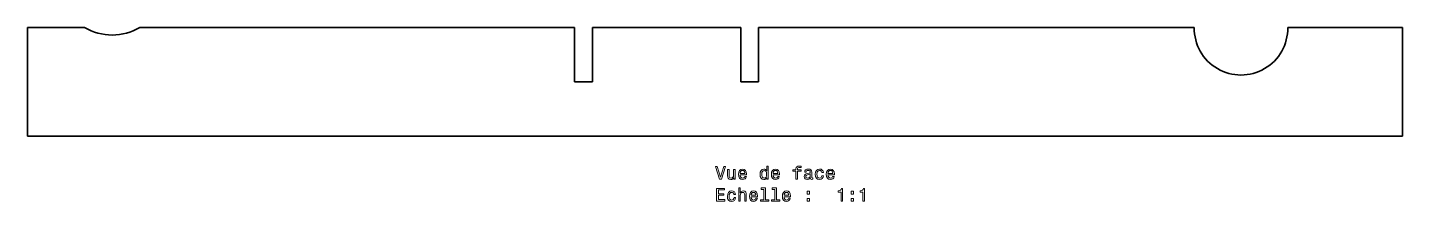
# Model space of a CAD drawing. Extents: x 20 to 400, y 115 to 163.
import ezdxf

# ---------------------------------------------------------------- set-up
doc = ezdxf.new("R2010")
doc.units = 0

msp = doc.modelspace()

# ---------------------------------------------------------------- linework, layer by layer
at = {"color": 7, "lineweight": 35}
for p, q in [((20, 133.428757), (20, 163.428757)), ((51.057159, 163.428757), (171.199997, 163.428757)), ((176.100006, 163.428757), (217.100006, 163.428757)), ((222, 163.428757), (342.435364, 163.428757)), ((368.291138, 163.428757), (400, 163.428757)), ((400, 163.428757), (400, 133.428757)), ((400, 133.428757), (20, 133.428757))]:
    msp.add_line(p, q, dxfattribs=at)
at = {"color": 7, "lineweight": 35, "ltscale": 0.394069}
msp.add_line((20, 163.428757), (35.762756, 163.428757), dxfattribs=at)
at = {"color": 7, "lineweight": 35, "ltscale": 0.375}
for p, q in [((171.199997, 148.428757), (171.199997, 163.428757)), ((176.100006, 163.428757), (176.100006, 148.428757)), ((217.100006, 148.428757), (217.100006, 163.428757)), ((222, 163.428757), (222, 148.428757))]:
    msp.add_line(p, q, dxfattribs=at)
at = {"color": 7, "lineweight": 35, "ltscale": 0.1225}
for p, q in [((171.199997, 148.428757), (176.100006, 148.428757)), ((217.100006, 148.428757), (222, 148.428757))]:
    msp.add_line(p, q, dxfattribs=at)
at = {"color": 7, "lineweight": 13}
for points in [[(212.395538, 125.077171), (211.518005, 122.096626), (210.61528, 125.077171), (210.136169, 125.077171), (211.265854, 121.572128), (211.770172, 121.572128), (212.874634, 125.077171)], [(215.597977, 124.280342), (215.154175, 124.280342), (215.154175, 122.716942), (215.103745, 122.353828), (214.957489, 122.091583), (214.730545, 121.930199), (214.432999, 121.879768), (214.195969, 121.920113), (214.044662, 122.041145), (213.958939, 122.247917), (213.938766, 122.540428), (213.938766, 124.280342), (213.494965, 124.280342), (213.494965, 122.500084), (213.510086, 122.142014), (213.605911, 121.84446), (213.898422, 121.572128), (214.367432, 121.476311), (214.619598, 121.511612), (214.836456, 121.602386), (215.023056, 121.758728), (215.174347, 121.985672), (215.174347, 121.572128), (215.597977, 121.572128)], [(216.934433, 122.79763), (218.709656, 122.79763), (218.714691, 123.004402), (218.634003, 123.584373), (218.412109, 124.018097), (218.059082, 124.280342), (217.590057, 124.37616), (217.131119, 124.275299), (216.778091, 123.992874), (216.551147, 123.533943), (216.470459, 122.928757), (216.546112, 122.308441), (216.773056, 121.854546), (217.121033, 121.572128), (217.574921, 121.476311), (217.968292, 121.54187), (218.291061, 121.713341), (218.528091, 121.985672), (218.664261, 122.348785), (218.22551, 122.348785), (218.13472, 122.147057), (218.003601, 121.995758), (217.630402, 121.874725), (217.342941, 121.930199), (217.126083, 122.106712), (216.984863, 122.394173), (216.934433, 122.782501)], [(216.934433, 123.17083), (216.989914, 123.518814), (217.126083, 123.776016), (217.332855, 123.932358), (217.605194, 123.987831), (217.872482, 123.932358), (218.079254, 123.776016), (218.205338, 123.518814), (218.250717, 123.17083)], [(224.282425, 121.990715), (224.282425, 121.572128), (224.726227, 121.572128), (224.726227, 125.193169), (224.28746, 125.193169), (224.28746, 123.866798), (223.94957, 124.250084), (223.742798, 124.340858), (223.505768, 124.37616), (223.077087, 124.275299), (222.744232, 123.992874), (222.527374, 123.538986), (222.451736, 122.928757), (222.527374, 122.318527), (222.744232, 121.859589), (223.077087, 121.572128), (223.505768, 121.476311), (223.742798, 121.511612), (223.954605, 121.602386)], [(223.581406, 123.977745), (223.873917, 123.907143), (224.095825, 123.710457), (224.226944, 123.382645), (224.277374, 122.928757), (224.226944, 122.469826), (224.095825, 122.142014), (223.873917, 121.940285), (223.581406, 121.874725), (223.304031, 121.940285), (223.092224, 122.142014), (222.951004, 122.474869), (222.905624, 122.928757), (222.951004, 123.377602), (223.092224, 123.705414), (223.304031, 123.907143)], [(226.042511, 122.79763), (227.817719, 122.79763), (227.822769, 123.004402), (227.742081, 123.584373), (227.520172, 124.018097), (227.167145, 124.280342), (226.69812, 124.37616), (226.239197, 124.275299), (225.886169, 123.992874), (225.659225, 123.533943), (225.578537, 122.928757), (225.654175, 122.308441), (225.881119, 121.854546), (226.229111, 121.572128), (226.682999, 121.476311), (227.07637, 121.54187), (227.399139, 121.713341), (227.636169, 121.985672), (227.772339, 122.348785), (227.333572, 122.348785), (227.242798, 122.147057), (227.111664, 121.995758), (226.73848, 121.874725), (226.451004, 121.930199), (226.234146, 122.106712), (226.092941, 122.394173), (226.042511, 122.782501)], [(226.042511, 123.17083), (226.097977, 123.518814), (226.234146, 123.776016), (226.440918, 123.932358), (226.713257, 123.987831), (226.980545, 123.932358), (227.187317, 123.776016), (227.3134, 123.518814), (227.358795, 123.17083)], [(232.341492, 123.811325), (232.341492, 121.572128), (232.785309, 121.572128), (232.785309, 123.811325), (233.793945, 123.811325), (233.793945, 124.18956), (232.785309, 124.18956), (232.785309, 124.355988), (232.820602, 124.557716), (232.9366, 124.693886), (233.133286, 124.774574), (233.41571, 124.80484), (233.793945, 124.784668), (233.793945, 125.167953), (233.31485, 125.193169), (232.881134, 125.147774), (232.578537, 125.011612), (232.396973, 124.774574), (232.341492, 124.436684), (232.341492, 124.18956), (231.529541, 124.18956), (231.529541, 123.811325)], [(236.371033, 121.925156), (236.371033, 121.910027), (236.396255, 121.738556), (236.471909, 121.617516), (236.789627, 121.521698), (237.036743, 121.562042), (237.036743, 121.904984), (236.930832, 121.889854), (236.789627, 121.955414), (236.764404, 122.157143), (236.764404, 123.559158), (236.703888, 123.917229), (236.527374, 124.169388), (236.219742, 124.320686), (235.786026, 124.37616), (235.362396, 124.315643), (235.049713, 124.144173), (234.853027, 123.876884), (234.78746, 123.523857), (234.78746, 123.493599), (235.185883, 123.493599), (235.221176, 123.705414), (235.332138, 123.856712), (235.513687, 123.947487), (235.770889, 123.982788), (236.018005, 123.957573), (236.194519, 123.881927), (236.30043, 123.750801), (236.335739, 123.569244), (236.315567, 123.35743), (236.234863, 123.251526), (236.033142, 123.201088), (235.654907, 123.160744), (235.221176, 123.069969), (234.913544, 122.908585), (234.731995, 122.656425), (234.676514, 122.283226), (234.726944, 121.950371), (234.883286, 121.703255), (235.135452, 121.546913), (235.483429, 121.49144), (235.952454, 121.597343)], [(236.320602, 122.520256), (236.260086, 122.258011), (236.098709, 122.056274), (235.856628, 121.925156), (235.559082, 121.879768), (235.367432, 121.904984), (235.231262, 121.985672), (235.145538, 122.126884), (235.120316, 122.32357), (235.140488, 122.500084), (235.221176, 122.62616), (235.543945, 122.767372), (235.952454, 122.827888), (236.320602, 122.948929)], [(239.523056, 123.382645), (239.961823, 123.382645), (239.871033, 123.786102), (239.654175, 124.103828), (239.316284, 124.300514), (238.877518, 124.37616), (238.393372, 124.275299), (238.025208, 123.992874), (237.793228, 123.533943), (237.71254, 122.918671), (237.788177, 122.308441), (238.015137, 121.854546), (238.373199, 121.572128), (238.862396, 121.476311), (239.296112, 121.551956), (239.634003, 121.763771), (239.865997, 122.096626), (239.966858, 122.540428), (239.543228, 122.540428), (239.467575, 122.258011), (239.32637, 122.046188), (239.124634, 121.91507), (238.877518, 121.874725), (238.569885, 121.940285), (238.347977, 122.142014), (238.211823, 122.469826), (238.166428, 122.9338), (238.211823, 123.387688), (238.353027, 123.7155), (238.579971, 123.917229), (238.877518, 123.987831), (239.139771, 123.942444), (239.336456, 123.826454), (239.467575, 123.634811)], [(241.222626, 122.79763), (242.997833, 122.79763), (243.002884, 123.004402), (242.92218, 123.584373), (242.700287, 124.018097), (242.34726, 124.280342), (241.878235, 124.37616), (241.419312, 124.275299), (241.066284, 123.992874), (240.83934, 123.533943), (240.758636, 122.928757), (240.83429, 122.308441), (241.061234, 121.854546), (241.409225, 121.572128), (241.863113, 121.476311), (242.256485, 121.54187), (242.579254, 121.713341), (242.816284, 121.985672), (242.952454, 122.348785), (242.513687, 122.348785), (242.422913, 122.147057), (242.291779, 121.995758), (241.918579, 121.874725), (241.631119, 121.930199), (241.414261, 122.106712), (241.273056, 122.394173), (241.222626, 122.782501)], [(241.222626, 123.17083), (241.278091, 123.518814), (241.414261, 123.776016), (241.621033, 123.932358), (241.893372, 123.987831), (242.16066, 123.932358), (242.367432, 123.776016), (242.493515, 123.518814), (242.53891, 123.17083)], [(210.458939, 115.525299), (212.677948, 115.525299), (212.677948, 115.948929), (210.922913, 115.948929), (210.922913, 117.134087), (212.486313, 117.134087), (212.486313, 117.552673), (210.922913, 117.552673), (210.922913, 118.601669), (212.637604, 118.601669), (212.637604, 119.025299), (210.458939, 119.025299)], [(215.234863, 117.335815), (215.67363, 117.335815), (215.582855, 117.739273), (215.365997, 118.056999), (215.028091, 118.253685), (214.58934, 118.32933), (214.105194, 118.22847), (213.73703, 117.946045), (213.505051, 117.487114), (213.424347, 116.871841), (213.5, 116.261612), (213.726944, 115.807716), (214.085022, 115.525299), (214.574203, 115.429482), (215.007919, 115.505127), (215.345825, 115.716942), (215.577805, 116.049797), (215.67868, 116.493599), (215.255051, 116.493599), (215.179398, 116.211182), (215.038177, 115.999359), (214.836456, 115.86824), (214.58934, 115.827896), (214.281708, 115.893456), (214.059799, 116.095184), (213.92363, 116.422997), (213.878235, 116.886971), (213.92363, 117.340858), (214.064835, 117.668671), (214.291794, 117.870399), (214.58934, 117.941002), (214.851578, 117.895615), (215.048279, 117.779625), (215.179398, 117.587982)], [(216.546112, 115.525299), (216.989914, 115.525299), (216.989914, 117.088699), (217.035309, 117.44677), (217.181549, 117.709015), (217.408508, 117.870399), (217.71109, 117.930916), (217.953171, 117.880486), (218.104462, 117.744316), (218.180115, 117.517372), (218.205338, 117.214783), (218.205338, 115.525299), (218.649139, 115.525299), (218.649139, 117.305557), (218.628967, 117.663628), (218.538177, 117.961182), (218.240631, 118.233513), (217.776657, 118.32933), (217.52449, 118.294029), (217.307632, 118.198212), (217.126083, 118.046913), (216.989914, 117.840141), (216.989914, 119.146339), (216.546112, 119.146339)], [(219.970459, 116.750801), (221.745682, 116.750801), (221.750717, 116.957573), (221.670029, 117.537544), (221.44812, 117.971268), (221.095108, 118.233513), (220.626083, 118.32933), (220.167145, 118.22847), (219.814117, 117.946045), (219.587173, 117.487114), (219.506485, 116.881927), (219.582138, 116.261612), (219.809082, 115.807716), (220.157059, 115.525299), (220.610947, 115.429482), (221.004318, 115.495041), (221.327087, 115.666512), (221.564117, 115.938843), (221.700287, 116.301956), (221.261536, 116.301956), (221.170746, 116.100227), (221.039627, 115.948929), (220.666428, 115.827896), (220.378967, 115.883369), (220.162109, 116.059883), (220.020889, 116.347343), (219.970459, 116.735672)], [(219.970459, 117.124001), (220.02594, 117.471985), (220.162109, 117.729187), (220.368881, 117.885529), (220.641205, 117.941002), (220.908508, 117.885529), (221.11528, 117.729187), (221.241348, 117.471985), (221.286743, 117.124001)], [(223.500717, 118.77314), (223.500717, 115.898499), (222.587891, 115.898499), (222.587891, 115.525299), (224.85231, 115.525299), (224.85231, 115.898499), (223.944519, 115.898499), (223.944519, 119.146339), (222.804749, 119.146339), (222.804749, 118.77314)], [(226.536743, 118.77314), (226.536743, 115.898499), (225.623917, 115.898499), (225.623917, 115.525299), (227.888336, 115.525299), (227.888336, 115.898499), (226.980545, 115.898499), (226.980545, 119.146339), (225.840775, 119.146339), (225.840775, 118.77314)], [(229.078537, 116.750801), (230.853745, 116.750801), (230.858795, 116.957573), (230.778107, 117.537544), (230.556198, 117.971268), (230.203171, 118.233513), (229.734146, 118.32933), (229.275223, 118.22847), (228.922195, 117.946045), (228.695251, 117.487114), (228.614548, 116.881927), (228.690201, 116.261612), (228.917145, 115.807716), (229.265137, 115.525299), (229.719025, 115.429482), (230.112396, 115.495041), (230.435165, 115.666512), (230.672195, 115.938843), (230.80835, 116.301956), (230.369598, 116.301956), (230.278824, 116.100227), (230.14769, 115.948929), (229.77449, 115.827896), (229.48703, 115.883369), (229.270172, 116.059883), (229.128967, 116.347343), (229.078537, 116.735672)], [(229.078537, 117.124001), (229.134003, 117.471985), (229.270172, 117.729187), (229.476944, 117.885529), (229.749283, 117.941002), (230.016571, 117.885529), (230.223343, 117.729187), (230.349426, 117.471985), (230.394806, 117.124001)], [(235.458221, 117.482071), (236.154175, 117.482071), (236.154175, 118.233513), (235.458221, 118.233513)], [(244.823486, 115.525299), (245.28241, 115.525299), (245.28241, 119.050514), (244.939484, 119.050514), (244.848694, 118.742882), (244.667145, 118.536102), (244.389771, 118.41507), (244.006485, 118.374725), (244.006485, 118.016655), (244.823486, 118.016655)], [(247.602295, 117.482071), (248.298264, 117.482071), (248.298264, 118.233513), (247.602295, 118.233513)], [(250.895538, 115.525299), (251.354462, 115.525299), (251.354462, 119.050514), (251.01152, 119.050514), (250.920746, 118.742882), (250.739197, 118.536102), (250.461807, 118.41507), (250.078522, 118.374725), (250.078522, 118.016655), (250.895538, 118.016655)], [(235.458221, 115.525299), (236.154175, 115.525299), (236.154175, 116.276741), (235.458221, 116.276741)], [(247.602295, 115.525299), (248.298264, 115.525299), (248.298264, 116.276741), (247.602295, 116.276741)]]:
    msp.add_lwpolyline(points, close=True, dxfattribs=at)
at = {"color": 7, "lineweight": 35}
for centre, radius, start, end in [((43.409958, 176.548004), 15.185339, 239.762128, 300.237866), ((355.363251, 163.246964), 12.929145, 179.194357, 0.805644)]:
    msp.add_arc(centre, radius, start, end, dxfattribs=at)

doc.saveas('drawing.dxf')
